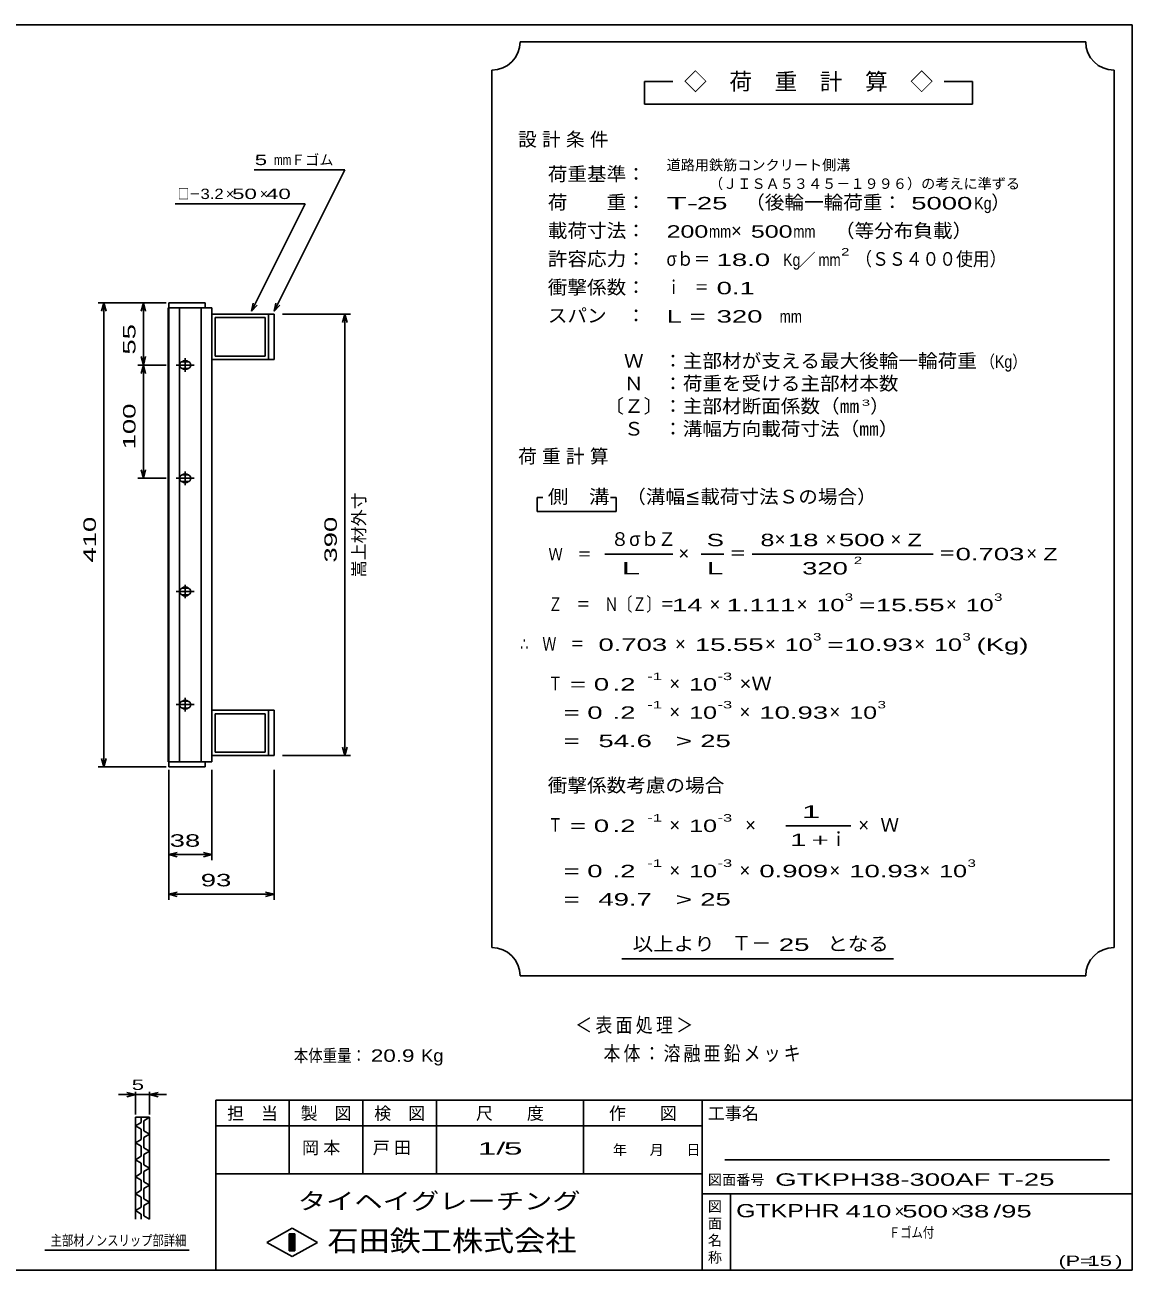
# Model space of a CAD drawing. Units: millimetres, scale not verified. Extents: x -910 to 866, y -641 to 527.
# Drawn here: x -113 to 866, y -573 to 527 of the extents above; entities that cross this region are included whole.
import ezdxf
from ezdxf.enums import TextEntityAlignment as Align

# ---------------------------------------------------------------- set-up
doc = ezdxf.new("R2010")
doc.units = ezdxf.units.MM
doc.header["$LTSCALE"] = 5
for name, color, linetype, lineweight in [('0_2', 150, 'Continuous', 25), ('16', 3, 'Continuous', 25), ('22', 4, 'Continuous', 25), ('24', 2, 'Continuous', 25), ('32', 4, 'Continuous', 25)]:
    doc.layers.add(name, color=color, linetype=linetype, lineweight=lineweight)
doc.styles.add('ベクトル', font='')
doc.styles.get('ベクトル').set_extended_font_data('ベクトル')

msp = doc.modelspace()

# ---------------------------------------------------------------- linework, layer by layer
at = {"layer": '0_2'}
for p, q in [((-864.5, 526.75), (865.5, 526.75)), ((865.5, 526.75), (865.5, -573.25)), ((865.5, -423.25), (55.5, -423.25)), ((55.5, -423.25), (55.5, -573.25)), ((120.5, -423.25), (120.5, -488.25)), ((185.5, -488.25), (185.5, -423.25)), ((250.5, -423.25), (250.5, -488.25)), ((380.5, -488.25), (380.5, -423.25)), ((485.5, -423.25), (485.5, -573.25)), ((485.5, -445.75), (55.5, -445.75)), ((845.5, -475.75), (505.5, -475.75)), ((55.5, -488.25), (485.5, -488.25)), ((485.5, -505.75), (865.5, -505.75)), ((510.5, -573.25), (510.5, -505.75)), ((100.5, -548.75), (123, -536.25)), ((123, -536.25), (145.5, -548.75)), ((123, -561.25), (100.5, -548.75)), ((120.5, -541.25), (125.5, -541.25)), ((120.5, -556.25), (120.5, -541.25)), ((120.5, -541.25), (121.5, -541.25)), ((121.5, -541.25), (121.5, -556.25)), ((122.5, -556.25), (122.5, -541.25)), ((122.5, -541.25), (123.5, -541.25)), ((145.5, -548.75), (123, -561.25)), ((123.5, -541.25), (123.5, -556.25)), ((124.5, -556.25), (124.5, -541.25)), ((124.5, -541.25), (125.5, -541.25)), ((125.5, -541.25), (125.5, -556.25)), ((125.5, -541.25), (125.5, -556.25)), ((125.5, -556.25), (120.5, -556.25)), ((121.5, -556.25), (122.5, -556.25)), ((123.5, -556.25), (124.5, -556.25)), ((865.5, -573.25), (-864.5, -573.25))]:
    msp.add_line(p, q, dxfattribs=at)
at = {"layer": '16'}
for p, q in [((13.3, -124.25), (13.3, 276.75)), ((13.3, 276.75), (14, 276.75)), ((46, 281.25), (14, 281.25)), ((14, 281.25), (14, 276.75)), ((14, 276.75), (46, 276.75)), ((14, 276.75), (14, -124.25)), ((52, 276.75), (14, 276.75)), ((23.5, 276.75), (23.5, -124.25)), ((42.5, -124.25), (42.5, 276.75)), ((46, 276.75), (46, 281.25)), ((52, -124.25), (52, 276.75)), ((52, 271.25), (102, 271.25)), ((52, 231.25), (52, 271.25)), ((55, 268.25), (99, 268.25)), ((55, 234.25), (55, 268.25)), ((99, 268.25), (99, 234.25)), ((102, 271.25), (102, 231.25)), ((102, 271.25), (107, 271.25)), ((107, 271.25), (107, 231.25)), ((28.5, 232.25), (28.5, 220.25)), ((102, 231.25), (52, 231.25)), ((99, 234.25), (55, 234.25)), ((107, 231.25), (102, 231.25)), ((20.5, 226.25), (36.5, 226.25)), ((30.5, 229.25), (26.5, 229.25)), ((26.5, 223.25), (30.5, 223.25)), ((28.5, 132.25), (28.5, 120.25)), ((20.5, 126.25), (36.5, 126.25)), ((30.5, 129.25), (26.5, 129.25)), ((26.5, 123.25), (30.5, 123.25)), ((20.5, 26.25), (36.5, 26.25)), ((30.5, 29.25), (26.5, 29.25)), ((26.5, 23.25), (30.5, 23.25)), ((28.5, 32.25), (28.5, 20.25)), ((20.5, -73.75), (36.5, -73.75)), ((30.5, -70.75), (26.5, -70.75)), ((26.5, -76.75), (30.5, -76.75)), ((28.5, -67.75), (28.5, -79.75)), ((102, -78.75), (52, -78.75)), ((52, -78.75), (52, -118.75)), ((99, -81.75), (55, -81.75)), ((55, -81.75), (55, -115.75)), ((99, -115.75), (99, -81.75)), ((102, -118.75), (102, -78.75)), ((107, -78.75), (102, -78.75)), ((107, -118.75), (107, -78.75)), ((52, -118.75), (102, -118.75)), ((55, -115.75), (99, -115.75)), ((102, -118.75), (107, -118.75)), ((14, -124.25), (13.3, -124.25)), ((14, -124.25), (46, -124.25)), ((14, -128.75), (14, -124.25)), ((14, -124.25), (52, -124.25)), ((46, -128.75), (14, -128.75)), ((46, -124.25), (46, -128.75))]:
    msp.add_line(p, q, dxfattribs=at)
for centre, radius, start, end in [((26.5, 226.25), 3, 90, 270), ((28.5, 226.25), 4, 46.6, 133.4), ((28.5, 226.25), 4, 226.6, 313.4), ((30.5, 226.25), 3, 270, 90), ((26.5, 126.25), 3, 90, 270), ((28.5, 126.25), 4, 46.6, 133.4), ((28.5, 126.25), 4, 226.6, 313.4), ((30.5, 126.25), 3, 270, 90), ((26.5, 26.25), 3, 90, 270), ((28.5, 26.25), 4, 46.6, 133.4), ((28.5, 26.25), 4, 226.6, 313.4), ((30.5, 26.25), 3, 270, 90), ((26.5, -73.75), 3, 90, 270), ((28.5, -73.75), 4, 46.6, 133.4), ((28.5, -73.75), 4, 226.6, 313.4), ((30.5, -73.75), 3, 270, 90)]:
    msp.add_arc(centre, radius, start, end, dxfattribs=at)
at = {"layer": '22'}
for p, q in [((89.5, 398.75), (169.5, 398.75)), ((107, 273.75), (169.5, 398.75)), ((19.5, 368.75), (134.5, 368.75)), ((87, 273.75), (134.5, 368.75)), ((11.5, 281.25), (-48.5, 281.25)), ((-43.5, 281.25), (-45.5, 273.75)), ((-41.5, 273.75), (-43.5, 281.25)), ((-43.5, 281.25), (-43.5, -128.75)), ((11.5, 281.25), (-13.5, 281.25)), ((-8.5, 281.25), (-10.5, 273.75)), ((-6.5, 273.75), (-8.5, 281.25)), ((-8.5, 281.25), (-8.5, 226.25)), ((87, 273.75), (88.5, 281.05)), ((87, 273.75), (92, 279.25)), ((107, 273.75), (108.5, 281.05)), ((107, 273.75), (112, 279.25)), ((114.5, 271.25), (174.5, 271.25)), ((169.5, 271.25), (167.5, 263.75)), ((171.5, 263.75), (169.5, 271.25)), ((169.5, 271.25), (169.5, -118.75)), ((-8.5, 226.25), (-10.5, 233.75)), ((-6.5, 233.75), (-8.5, 226.25)), ((-13.5, 226.25), (11.5, 226.25)), ((-8.5, 226.25), (-10.5, 218.75)), ((-6.5, 218.75), (-8.5, 226.25)), ((-8.5, 226.25), (-8.5, 126.25)), ((-8.5, 126.25), (-10.5, 133.75)), ((-6.5, 133.75), (-8.5, 126.25)), ((-13.5, 126.25), (11.5, 126.25)), ((174.5, -118.75), (114.5, -118.75)), ((169.5, -118.75), (167.5, -111.25)), ((171.5, -111.25), (169.5, -118.75)), ((-48.5, -128.75), (11.5, -128.75)), ((-43.5, -128.75), (-45.5, -121.25)), ((-41.5, -121.25), (-43.5, -128.75)), ((14, -211.25), (14, -131.25)), ((14, -246.25), (14, -131.25)), ((52, -211.25), (52, -131.25)), ((107, -246.25), (107, -131.25)), ((14, -206.25), (21.5, -204.25)), ((21.5, -208.25), (14, -206.25)), ((14, -206.25), (52, -206.25)), ((52, -206.25), (44.5, -204.25)), ((44.5, -208.25), (52, -206.25)), ((14, -241.25), (21.5, -239.25)), ((21.5, -243.25), (14, -241.25)), ((14, -241.25), (107, -241.25)), ((107, -241.25), (99.5, -239.25)), ((99.5, -243.25), (107, -241.25))]:
    msp.add_line(p, q, dxfattribs=at)
at = {"layer": '24', "color": 4}
for p, q in [((824.5, 511.75), (324.5, 511.75)), ((299.5, 486.75), (299.5, -288.25)), ((849.5, -288.25), (849.5, 486.75)), ((459.5, 476.75), (434.5, 476.75)), ((434.5, 476.75), (434.5, 456.75)), ((724.5, 476.75), (699.5, 476.75)), ((724.5, 456.75), (724.5, 476.75)), ((434.5, 456.75), (724.5, 456.75)), ((344.5, 109.25), (339.5, 109.25)), ((339.5, 109.25), (339.5, 96.75)), ((409.5, 109.25), (404.5, 109.25)), ((409.5, 96.75), (409.5, 109.25)), ((339.5, 96.75), (409.5, 96.75)), ((399.5, 59.25), (459.5, 59.25)), ((484.5, 59.25), (504.5, 59.25)), ((529.5, 59.25), (689.5, 59.25)), ((559.5, -180.75), (617, -180.75)), ((414.5, -298.25), (654.5, -298.25)), ((324.5, -313.25), (824.5, -313.25))]:
    msp.add_line(p, q, dxfattribs=at)
for centre, start, end in [((299.5, 511.75), 270, 0), ((849.5, 511.75), 180, 270), ((299.5, -313.25), 0, 90), ((849.5, -313.25), 90, 180)]:
    msp.add_arc(centre, 25, start, end, dxfattribs=at)
at = {"layer": '32'}
for p, q in [((-15.5, -418.25), (-23, -416.25)), ((-15.5, -435.75), (-15.5, -415.75)), ((-3, -415.75), (-3, -435.75)), ((-3, -418.25), (4.5, -416.25)), ((-15.5, -418.25), (-30.5, -418.25)), ((-23, -420.25), (-15.5, -418.25)), ((-15.5, -418.25), (-3, -418.25)), ((4.5, -420.25), (-3, -418.25)), ((-3, -418.25), (12, -418.25)), ((-15.5, -438.25), (-3, -438.25)), ((-15.5, -528.25), (-15.5, -438.25)), ((-10.5, -438.25), (-10.5, -442.75)), ((-3, -438.25), (-8, -441.25)), ((-3, -438.25), (-3, -528.25)), ((-10.5, -442.75), (-15.5, -445.75)), ((-15.5, -445.75), (-10.5, -448.75)), ((-10.5, -448.75), (-10.5, -457.75)), ((-8, -441.25), (-8, -450.25)), ((-8, -450.25), (-3, -453.25)), ((-10.5, -457.75), (-15.5, -460.75)), ((-15.5, -460.75), (-10.5, -463.75)), ((-3, -453.25), (-8, -456.25)), ((-8, -456.25), (-8, -465.25)), ((-10.5, -472.75), (-15.5, -475.75)), ((-10.5, -463.75), (-10.5, -472.75)), ((-8, -465.25), (-3, -468.25)), ((-3, -468.25), (-8, -471.25)), ((-8, -471.25), (-8, -480.25)), ((-15.5, -475.75), (-10.5, -478.75)), ((-10.5, -478.75), (-10.5, -487.75)), ((-8, -480.25), (-3, -483.25)), ((-3, -483.25), (-8, -486.25)), ((-10.5, -487.75), (-15.5, -490.75)), ((-15.5, -490.75), (-10.5, -493.75)), ((-10.5, -493.75), (-10.5, -502.75)), ((-8, -486.25), (-8, -495.25)), ((-10.5, -502.75), (-15.5, -505.75)), ((-15.5, -505.75), (-10.5, -508.75)), ((-8, -495.25), (-3, -498.25)), ((-3, -498.25), (-8, -501.25)), ((-8, -501.25), (-8, -510.25)), ((-10.5, -508.75), (-10.5, -517.75)), ((-8, -510.25), (-3, -513.25)), ((-3, -513.25), (-8, -516.25)), ((-8, -516.25), (-8, -525.25)), ((-10.5, -517.75), (-15.5, -520.75)), ((-15.5, -520.75), (-10.5, -523.75)), ((-10.5, -523.75), (-10.5, -528.25)), ((-8, -525.25), (-3, -528.25)), ((32, -555.75), (-95.5, -555.75))]:
    msp.add_line(p, q, dxfattribs=at)

# ---------------------------------------------------------------- texts
at = {"layer": '0_2', "style": 'ベクトル'}
for s, height, p in [('担\u3000当', 11, (65.5, -434.75)), ('製\u3000図', 11, (130.5, -434.75)), ('検\u3000図', 11, (195.5, -434.75)), ('尺\u3000\u3000度', 11, (285.5, -434.75)), ('作\u3000\u3000図', 11, (403, -434.75)), ('工事名', 11, (490.5, -434.75)), ('年', 9.16, (406.5, -467)), ('月', 9.16, (439, -467)), ('日', 9.16, (471.5, -467)), ('図面番号', 9.164, (490.5, -493.5)), ('図', 9.16, (490.5, -517)), ('面', 9.16, (490.5, -532)), ('名', 9.16, (490.5, -547)), ('称', 9.16, (490.5, -562))]:
    msp.add_text(s, height=height, dxfattribs=at).set_placement(p, align=Align.MIDDLE_LEFT)
at = {"layer": '0_2', "color": 222, "style": 'ベクトル'}
for s, height, width, p in [('タイヘイグレーチング', 14.66, 1.25, (128, -512.25)), ('石田鉄工株式会社', 18.33, 1.1, (154.25, -547.25))]:
    msp.add_text(s, height=height, dxfattribs=dict(at, width=width)).set_placement(p, align=Align.MIDDLE_LEFT)
at = {"layer": '22', "color": 2, "style": 'ベクトル'}
for s, height, width, p in [(' 5 ', 9.164, 1.6, (84.5, 407.5)), ('mm', 9.164, 0.75, (107, 407.5)), ('□－', 9.164, 0.8, (22, 377.5)), ('3.2', 9.164, 1.2, (42, 377.5)), (' 50 ', 9.164, 1.6, (64.5, 377.5)), (' 40 ', 9.164, 1.6, (94.5, 377.5)), (' 38 ', 11, 1.65, (8, -193.75)), (' 93 ', 11, 1.65, (35.5, -228.75)), ('本体重量：', 11, 0.85, (124.5, -383.75)), (' 20.9', 11, 1.35, (187, -383.75)), ('Kg', 11, 1.1, (237, -383.75)), ('1/', 11, 2, (287, -465.75)), (' 5 ', 11, 2, (302, -465.75)), ('GTKPH38-300AF T-25              ', 11, 1.65, (550, -493.25)), ('GTKPHR', 11.73, 1.4, (515.5, -520.75)), (' 410 ', 11, 1.65, (605.5, -521.25)), (' 500 ', 11, 1.65, (655.5, -521.25)), (' 38 ', 11, 1.65, (705.5, -521.25)), ('/', 11, 1.65, (743, -521.25)), (' 95 ', 11, 1.65, (743, -521.25)), ('Ｆゴム付', 9.164, 0.8, (650.5, -540)), ('(P=', 9.164, 1.55, (800.5, -565)), (' 15 ', 9.164, 1.6, (820.5, -565)), (')', 9.16, 1.6, (850.5, -565))]:
    msp.add_text(s, height=height, dxfattribs=dict(at, width=width)).set_placement(p, align=Align.MIDDLE_LEFT)
for s, height, p in [('Ｆゴム', 9.164, (122, 407.5)), ('×', 9.16, (64.5, 377.5)), ('×', 9.16, (94.5, 377.5)), ('×', 11, (655.5, -521.25)), ('×', 11, (705.5, -521.25))]:
    msp.add_text(s, height=height, dxfattribs=at).set_placement(p, align=Align.MIDDLE_LEFT)
at = {"layer": '22', "color": 2, "style": 'ベクトル', "width": 1.65}
for s, p in [(' 55 ', (-21, 228.75)), (' 100 ', (-21, 145)), (' 410 ', (-56, 45)), (' 390', (157, 45))]:
    msp.add_text(s, height=11, rotation=90, dxfattribs=at).set_placement(p, align=Align.MIDDLE_LEFT)
at = {"layer": '22', "color": 2, "style": 'ベクトル'}
msp.add_text('嵩上材外寸', height=11, rotation=90, dxfattribs=at).set_placement((182, 38.75), align=Align.MIDDLE_LEFT)
at = {"layer": '22', "color": 2, "attachment_point": 4, "style": 'ベクトル'}
for s, insert, char_height in [('\\T1.2;\\W0.85;＜表面処理＞', (373.25, -357.5), 12.83), ('\\T1.19;\\W0.85;本体：溶融亜鉛メッキ', (398.25, -382.5), 12.83), ('\\T1.25;岡本\u3000', (131.75, -465.75), 11), ('\\T1.25;戸田\u3000', (194.25, -465.75), 11)]:
    msp.add_mtext(s, dxfattribs=dict(at, insert=insert, char_height=char_height))
at = {"layer": '24', "style": 'ベクトル'}
for s, height, p in [('◇\u3000荷\u3000重\u3000計\u3000算\u3000◇', 14.66, (469.5, 476.75)), ('道路用鉄筋コンクリート側溝', 9.164, (454, 403)), ('（ＪＩＳＡ５３４５－１９９６）の考えに準ずる', 9.164, (491.5, 386.5)), ('）', 12.1, (741, 370)), ('×', 12.1, (511, 345)), ('／', 11, (570.75, 319.25)), ('）', 12.1, (634, 190)), ('８', 12.1, (404.5, 72.5)), ('σｂ', 12.1, (421, 72.5)), ('Ｚ', 12.1, (446, 72.5)), ('×', 12.1, (549.5, 72.5)), ('×', 12.1, (594.5, 72.5)), ('×', 12.1, (652, 72.5)), ('×', 12.1, (464.5, 60)), ('×', 12.1, (772, 60)), ('×', 12.1, (492, 15)), ('×', 12.1, (569, 15)), ('×', 12.1, (701, 15)), ('×', 12.1, (461.5, -20)), ('×', 12.1, (541, -20)), ('×', 12.1, (673, -20)), ('×', 12.1, (456.5, -55)), ('×', 12.1, (456.5, -80)), ('×', 12.1, (518.5, -80)), ('×', 12.1, (598, -80)), ('Ｗ', 12.1, (643, -180)), ('×', 12.1, (456.5, -180)), ('×', 12.1, (523.5, -180)), ('ｉ', 12.1, (597.75, -192.5)), ('×', 12.1, (623.5, -180)), ('×', 12.1, (456.5, -220)), ('×', 12.1, (518.5, -220)), ('×', 12.1, (598, -220)), ('×', 12.1, (677.5, -220)), ('Ｔ－', 12.83, (511.5, -284.5))]:
    msp.add_text(s, height=height, dxfattribs=at).set_placement(p, align=Align.MIDDLE_LEFT)
for s, height, width, p in [('荷重基準：\u3000', 12.1, 1.05, (349, 395)), ('荷\u3000\u3000重：\u3000', 12.1, 1.05, (349, 370)), ('T-', 11, 2, (454, 369.25)), (' 25 ', 11, 1.65, (474, 369.25)), ('（後輪一輪荷重：', 12.1, 1.05, (523.5, 370)), (' 5000', 11, 1.65, (663.5, 369.25)), ('Kg', 11, 0.85, (726, 369.25)), ('載荷寸法：\u3000', 12.1, 1.05, (349, 345)), ('\u3000（等分布負載）', 12.1, 1.05, (585.5, 345)), ('200', 11, 1.5, (454, 344.25)), ('mm', 11, 0.8, (491.5, 344.25)), ('500', 11, 1.5, (528.5, 344.25)), ('mm', 11, 0.8, (566, 344.25)), ('許容応力：\u3000', 12.1, 1.05, (349, 320)), ('σｂ＝', 12.1, 0.9, (454, 320)), (' 18.0', 11, 1.65, (491.5, 319.25)), ('Kg', 11, 0.85, (557, 319.25)), ('mm', 11, 0.8, (588.25, 319.25)), ('2', 6.6, 1.5, (608.25, 326.25)), ('（ＳＳ４００使用）', 12.1, 0.9, (620.75, 320)), ('衝撃係数：\u3000', 12.1, 1.05, (349, 295)), ('ｉ\u3000＝', 12.1, 0.75, (454, 295)), (' 0.1', 11, 1.65, (491.5, 294.25)), ('スパン\u3000：\u3000', 12.1, 1.05, (349, 270)), ('L =', 11, 1.65, (454, 269.25)), (' 320 ', 11, 1.65, (491.5, 269.25)), ('mm', 11, 0.8, (554, 269.25)), ('\u3000Ｗ\u3000：主部材が支える最大後輪一輪荷重', 12.1, 1.05, (399, 230)), ('（Kg）', 11, 0.85, (731.5, 229.25)), ('\u3000Ｎ\u3000：荷重を受ける主部材本数', 12.1, 1.05, (399, 210)), ('〔Ｚ〕：主部材断面係数（㎜', 12.1, 1.05, (399, 190)), ('3', 5.5, 1.8, (626.5, 193)), ('\u3000Ｓ\u3000：溝幅方向載荷寸法（㎜）', 12.1, 1.05, (399, 170)), ('側\u3000溝', 12.1, 1.1, (349, 110)), ('\u3000（溝幅≦載荷寸法Ｓの場合）', 12.1, 1.05, (401, 110)), ('S', 11, 1.55, (489.5, 71.75)), ('8', 11, 1.5, (537, 71.75)), (' 18 ', 11, 1.65, (554.5, 71.75)), (' 500 ', 11, 1.65, (599.5, 71.75)), ('Z', 11, 1.4, (667, 71.75)), ('Ｗ\u3000＝', 11, 0.85, (349.5, 59.25)), ('＝', 12.1, 0.9, (509.5, 60)), ('2', 6.6, 1.5, (619.5, 53.75)), ('＝', 12.1, 0.9, (694.5, 60)), ('0.703', 11, 1.65, (709.5, 59.25)), ('Z', 11, 1.4, (787, 59.25)), ('L', 11, 1.8, (489.5, 46.75)), (' 320 ', 11, 1.65, (567, 46.75)), ('Ｚ\u3000＝\u3000Ｎ〔Ｚ〕＝', 12.1, 0.75, (349.5, 15)), ('3', 6.6, 1.5, (611.5, 21.25)), ('3', 6.6, 1.5, (743.5, 21.25)), (' 14 ', 11, 1.65, (452, 14.25)), ('1.111', 11, 1.65, (507, 14.25)), ('10', 11, 1.5, (586.5, 14.25)), ('=', 11, 1.7, (624, 14.25)), ('15.55', 11, 1.65, (639, 14.25)), ('10', 11, 1.5, (718.5, 14.25)), ('3', 6.6, 1.5, (583.5, -13.75)), ('3', 6.6, 1.5, (715.5, -13.75)), ('∴\u3000Ｗ\u3000＝', 12.1, 0.75, (324.5, -20)), (' 0.703', 11, 1.65, (387, -20.75)), ('15.55', 11, 1.65, (479, -20.75)), ('10', 11, 1.5, (558.5, -20.75)), ('=', 11, 1.7, (596, -20.75)), ('10.93', 11, 1.65, (611, -20.75)), ('10', 11, 1.5, (690.5, -20.75)), ('(Kg)', 11, 1.65, (728, -20.75)), ('Ｔ', 12.1, 0.75, (349.5, -55)), (' = 0', 11, 1.65, (362, -55.75)), (' .2 ', 11, 1.65, (399.5, -55.75)), ('-1', 6.598, 1.65, (437, -48.75)), ('10', 11, 1.5, (474, -55.75)), ('-3', 6.598, 1.65, (499, -48.75)), ('×Ｗ', 12.1, 1.1, (518.5, -55)), ('  = 0', 11, 1.65, (349.5, -80.75)), (' .2 ', 11, 1.65, (399.5, -80.75)), ('-1', 6.598, 1.65, (437, -73.75)), ('10', 11, 1.5, (474, -80.75)), ('-3', 6.598, 1.65, (499, -73.75)), ('10.93', 11, 1.65, (536, -80.75)), ('10', 11, 1.5, (615.5, -80.75)), ('3', 6.6, 1.5, (640.5, -73.75)), ('  =', 11, 1.65, (349.5, -105.75)), (' 54.6', 11, 1.65, (387, -105.75)), ('>', 11, 1.7, (462, -105.75)), (' 25 ', 11, 1.65, (477, -105.75)), ('衝撃係数考慮の場合', 12.1, 1.05, (349, -145)), ('Ｔ', 12.1, 0.75, (349.5, -180)), (' = 0', 11, 1.65, (362, -180.75)), (' .2 ', 11, 1.65, (399.5, -180.75)), ('-1', 6.598, 1.65, (437, -173.75)), ('10', 11, 1.5, (474, -180.75)), ('-3', 6.598, 1.65, (499, -173.75)), ('  = 0', 11, 1.65, (349.5, -220.75)), (' .2 ', 11, 1.65, (399.5, -220.75)), ('-1', 6.598, 1.65, (437, -213.75)), ('10', 11, 1.5, (474, -220.75)), ('-3', 6.598, 1.65, (499, -213.75)), ('0.909', 11, 1.65, (536, -220.75)), ('10.93', 11, 1.65, (615.5, -220.75)), ('10', 11, 1.5, (695, -220.75)), ('3', 6.6, 1.5, (720, -213.75)), (' 49.7', 11, 1.65, (387, -245.75)), ('>', 11, 1.7, (462, -245.75)), (' 25 ', 11, 1.65, (477, -245.75)), ('  =', 11, 1.65, (349.5, -245.75)), ('以上より\u3000', 12.1, 1.1, (424, -285)), (' 25 ', 11, 1.65, (546.5, -285.75)), ('となる', 12.1, 1.1, (596, -285))]:
    msp.add_text(s, height=height, dxfattribs=dict(at, width=width)).set_placement(p, align=Align.MIDDLE_LEFT)
at = {"layer": '24', "attachment_point": 4, "style": 'ベクトル'}
for s, insert, char_height in [('\\T1.28;設計条件', (322.75, 425), 12.1), ('\\T1.28;荷重計算', (322.75, 145), 12.1), ('\\T1.5;\\W2;\\~L\\~', (402, 46.75), 11), ('\\T1.25;\\W2;\\~1\\~', (563.25, -168.25), 11), ('\\T1.33;\\W1.75;1+', (563.25, -193.25), 11)]:
    msp.add_mtext(s, dxfattribs=dict(at, insert=insert, char_height=char_height))
at = {"layer": '32', "color": 2, "style": 'ベクトル'}
for s, width, p in [(' 5 ', 1.6, (-24.25, -409.5)), ('主部材ノンスリップ部詳細', 0.8, (-90.5, -547))]:
    msp.add_text(s, height=9.164, dxfattribs=dict(at, width=width)).set_placement(p, align=Align.MIDDLE_LEFT)

doc.saveas('drawing.dxf')
